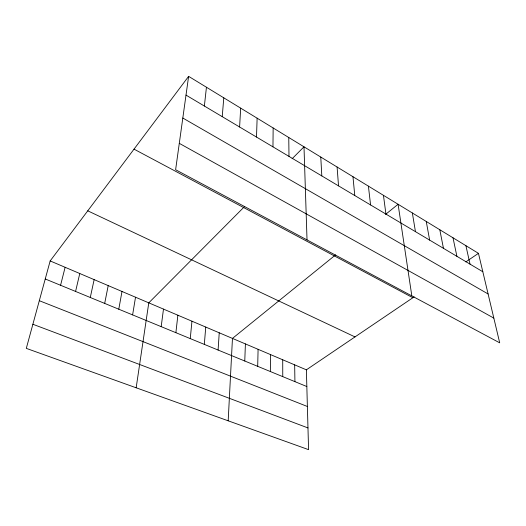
<?xml version="1.0" encoding="UTF-8"?>
<svg xmlns="http://www.w3.org/2000/svg" width="526" height="526" viewBox="0 0 526 526"><rect width="100%" height="100%" fill="white"/><g stroke="black" fill="none" stroke-linecap="round" stroke-linejoin="round"><path stroke-width="0.79" d="M270.351 371.534L270.528 354.596M272.961 146.853L273.152 127.976M257.694 366.326L258.095 349.31M256.504 137.056L257.129 118.186M244.768 361.014L245.405 343.919M228.185 420.807L232.459 338.415L335.595 254.886M239.6 126.996L240.678 108.146M218.093 350.046L219.237 332.794M222.228 116.66L223.787 97.829M204.325 344.385L205.745 327.06M190.254 338.599L191.957 321.202M204.371 106.028L206.442 87.237M175.881 332.688L177.873 315.212M161.186 326.646L163.487 309.097M188.617 76.349L175.618 169.727L499.7 342.834L478.456 253.341L188.617 76.349L50.167 260.935L26.3 348.37L308.571 449.651L306.375 369.831L414.159 296.868M136.162 387.787L148.779 302.851L244.708 206.402M132.611 314.896L135.524 297.216M118.784 309.209L121.999 291.47M104.681 303.41L108.211 285.605M90.281 297.492L94.141 279.628M75.58 291.443L79.781 273.52M60.569 285.276L65.125 267.293M292.121 158.74L303.995 146.807L307.026 239.915M385.683 214.312L398.09 204.266L411.825 295.895M465.819 261.902L478.456 253.341M32.882 324.259L307.973 427.934M39.312 300.701L307.388 406.493M45.243 278.971L306.836 386.538M50.167 260.935L306.375 369.831M87.75 210.827L354.997 336.916M134.018 149.141L412.864 297.749M179.294 143.342L493.829 318.105M182.811 118.034L488.102 293.975M186.007 95.101L482.829 271.758M465.891 245.668L470.034 264.144M453.004 237.798L456.91 256.333M439.795 229.73L443.451 248.318M426.251 221.459L429.637 240.099M412.351 212.971L415.455 231.664M383.447 195.324L385.939 214.095M368.41 186.145L370.574 204.949M352.966 176.71L354.774 195.54M337.094 167.018L338.527 185.875M320.775 157.057L321.813 175.927M294.665 364.853L294.922 381.633M288.767 137.51L288.991 156.393M282.718 359.777L282.758 376.636"/></g></svg>
